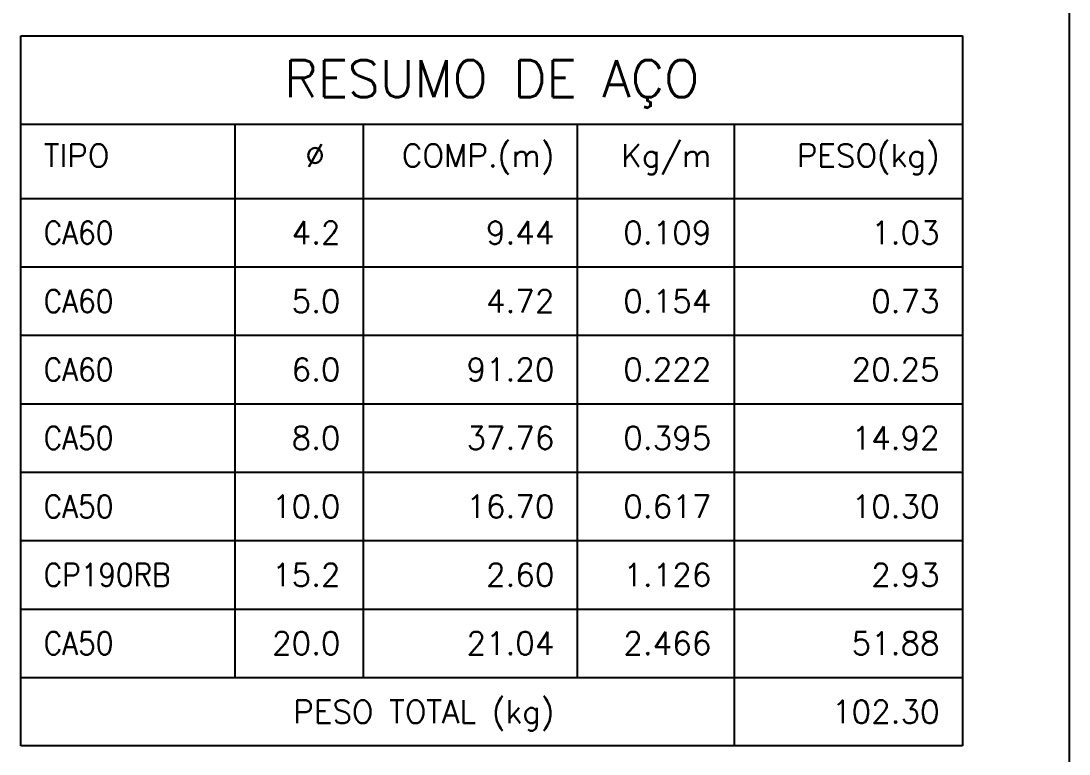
# Model space of a CAD drawing. Header units: centimetres. Extents: x 1658 to 6058, y 7825 to 9310.
# Drawn here: x 4977.9 to 5437.1, y 8128.5 to 8449.8 of the extents above; entities that cross this region are included whole.
import ezdxf
from ezdxf.enums import TextEntityAlignment as Align

# ---------------------------------------------------------------- set-up
doc = ezdxf.new("R2010")
doc.units = ezdxf.units.CM
doc.header["$LTSCALE"] = 50
doc.header["$MEASUREMENT"] = 0
doc.layers.add('COTAS-PRECON', color=1, linetype='Continuous')
doc.layers.add('ListaF', color=3, linetype='Continuous')
doc.styles.get("Standard").update_dxf_attribs({"font": 'romans.shx'})

msp = doc.modelspace()

# ---------------------------------------------------------------- linework, layer by layer
at = {"layer": 'COTAS-PRECON'}
msp.add_line((5437.059, 8811.663), (5437.059, 8124.924), dxfattribs=at)
at = {"layer": 'ListaF', "color": 2}
for p, q in [((4977.857, 8132.026), (4977.857, 8443.326)), ((4977.857, 8443.326), (5390.357, 8443.326)), ((5390.357, 8443.326), (5390.357, 8132.026)), ((4977.857, 8404.576), (5390.357, 8404.576)), ((5071.607, 8404.576), (5071.607, 8162.026)), ((5127.857, 8404.576), (5127.857, 8162.026)), ((5221.607, 8404.576), (5221.607, 8162.026)), ((5290.357, 8404.576), (5290.357, 8132.026)), ((4977.857, 8372.076), (5390.357, 8372.076)), ((4977.857, 8342.026), (5390.357, 8342.026)), ((4977.857, 8312.026), (5390.357, 8312.026)), ((4977.857, 8282.026), (5390.357, 8282.026)), ((4977.857, 8252.026), (5390.357, 8252.026)), ((4977.857, 8222.026), (5390.357, 8222.026)), ((4977.857, 8192.026), (5390.357, 8192.026)), ((4977.857, 8162.026), (5390.357, 8162.026)), ((5390.357, 8132.026), (4977.857, 8132.026))]:
    msp.add_line(p, q, dxfattribs=at)

# ---------------------------------------------------------------- texts
at = {"layer": 'ListaF', "color": 4}
msp.add_text('RESUMO DE AÇO', height=16.25, dxfattribs=at).set_placement((5184.107, 8424.576), align=Align.MIDDLE_CENTER)
at = {"layer": 'ListaF', "color": 2}
msp.add_text('TIPO', height=10, dxfattribs=at).set_placement((4987.857, 8390.826), align=Align.MIDDLE_LEFT)
for s, p in [('Ø ', (5117.857, 8390.826)), ('COMP.(m)', (5211.607, 8390.826)), ('Kg/m', (5280.357, 8390.826)), ('PESO(kg)', (5380.357, 8390.826))]:
    msp.add_text(s, height=10, dxfattribs=at).set_placement(p, align=Align.MIDDLE_RIGHT)
at = {"layer": 'ListaF', "color": 3, "width": 0.9}
for s, p in [('CA60', (4987.857, 8357.026)), ('CA60', (4987.857, 8327.026)), ('CA60', (4987.857, 8297.026)), ('CA50', (4987.857, 8267.026)), ('CA50', (4987.857, 8237.026)), ('CP190RB', (4987.857, 8207.026)), ('CA50', (4987.857, 8177.026))]:
    msp.add_text(s, height=10, dxfattribs=at).set_placement(p, align=Align.MIDDLE_LEFT)
at = {"layer": 'ListaF', "color": 3}
for s, p in [('4.2', (5117.857, 8357.026)), ('9.44', (5211.607, 8357.026)), ('0.109', (5280.357, 8357.026)), ('1.03', (5380.357, 8357.026)), ('5.0', (5117.857, 8327.026)), ('4.72', (5211.607, 8327.026)), ('0.154', (5280.357, 8327.026)), ('0.73', (5380.357, 8327.026)), ('6.0', (5117.857, 8297.026)), ('91.20', (5211.607, 8297.026)), ('0.222', (5280.357, 8297.026)), ('20.25', (5380.357, 8297.026)), ('8.0', (5117.857, 8267.026)), ('37.76', (5211.607, 8267.026)), ('0.395', (5280.357, 8267.026)), ('14.92', (5380.357, 8267.026)), ('10.0', (5117.857, 8237.026)), ('16.70', (5211.607, 8237.026)), ('0.617', (5280.357, 8237.026)), ('10.30', (5380.357, 8237.026)), ('15.2', (5117.857, 8207.026)), ('2.60', (5211.607, 8207.026)), ('1.126', (5280.357, 8207.026)), ('2.93', (5380.357, 8207.026)), ('20.0', (5117.857, 8177.026)), ('21.04', (5211.607, 8177.026)), ('2.466', (5280.357, 8177.026)), ('51.88', (5380.357, 8177.026)), ('PESO TOTAL (kg)', (5211.607, 8147.026)), ('102.30', (5380.357, 8147.026))]:
    msp.add_text(s, height=10, dxfattribs=at).set_placement(p, align=Align.MIDDLE_RIGHT)

doc.saveas('drawing.dxf')
